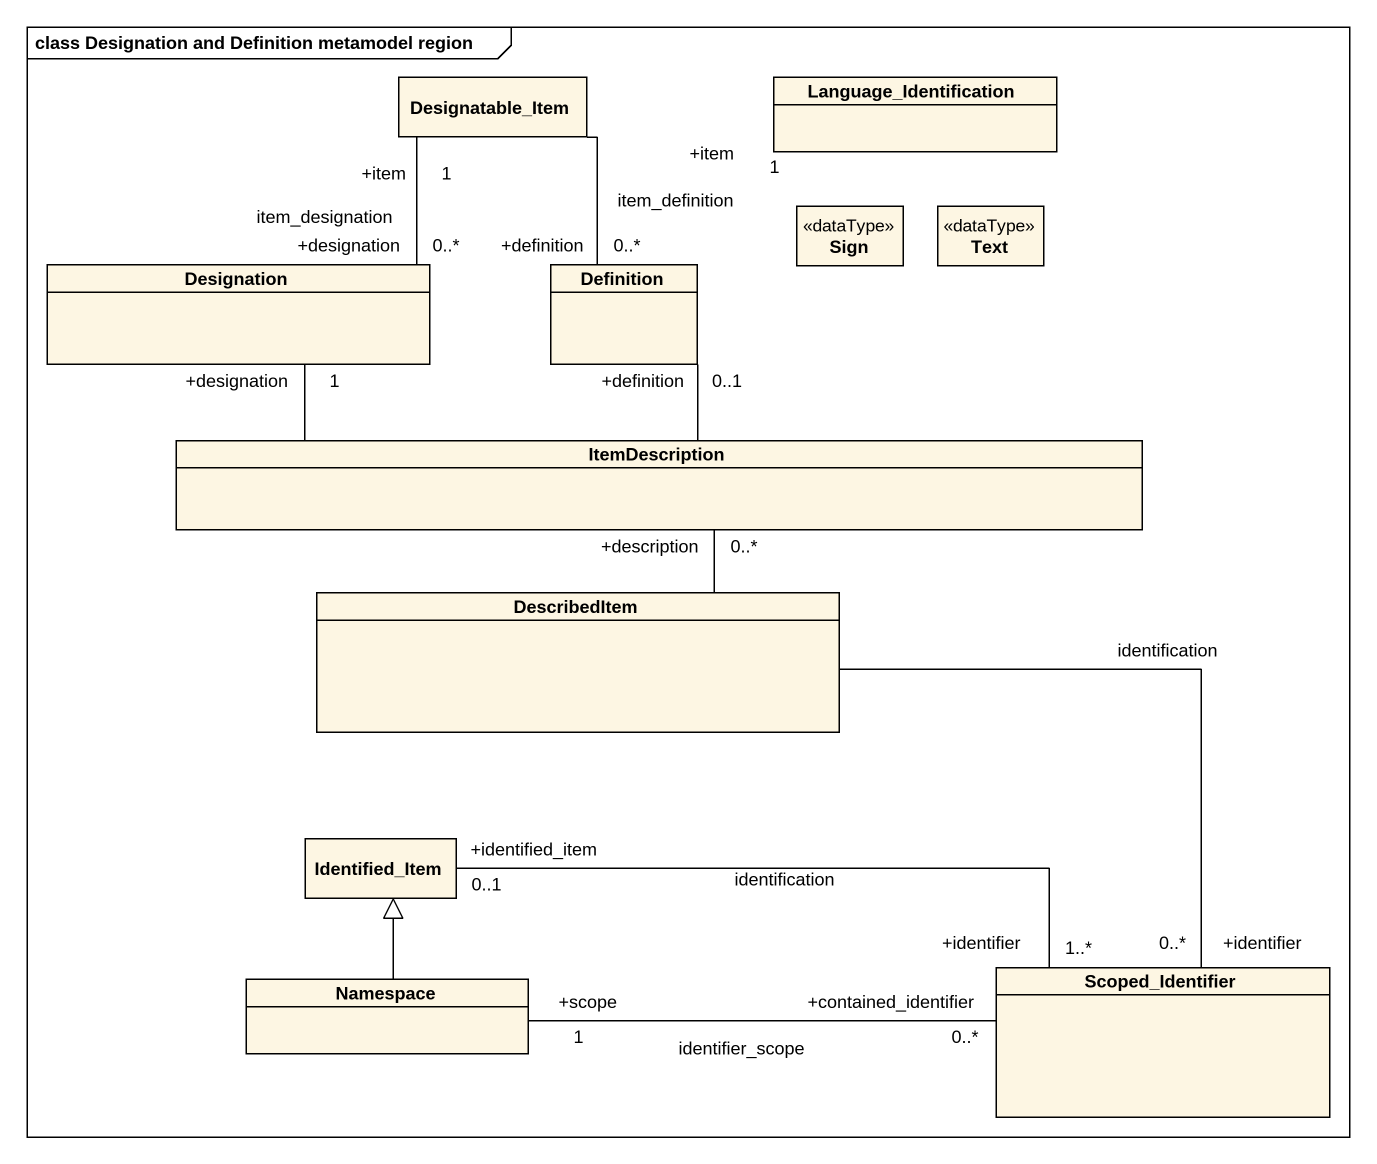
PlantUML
@startuml
mainframe class Designation and Definition metamodel region
hide circle
hide empty members
class Designatable_Item
class Language_Identification
class Sign <<dataType>>
class Text <<dataType>>
class Designation
class Definition
class ItemDescription
class DescribedItem
class Identified_Item
class "Namespace" as Namespace_
class Scoped_Identifier
Designatable_Item "+item\n1" -- "0..*\n+designation" Designation : item_designation
Designatable_Item "+item\n1" -- "0..*\n+definition" Definition : item_definition
ItemDescription -left- "1\n+designation" Designation
ItemDescription -up- "0..1\n+definition" Definition
DescribedItem -up- "0..*\n+description" ItemDescription
DescribedItem -- "+identifier\n0..*" Scoped_Identifier : identification
Identified_Item "+identified_item\n0..1" -right- "+identifier\n1..*" Scoped_Identifier : identification
Namespace_ -up-|> Identified_Item
Namespace_ "+scope\n1" -right- "+contained_identifier\n0..*" Scoped_Identifier : identifier_scope
@enduml
